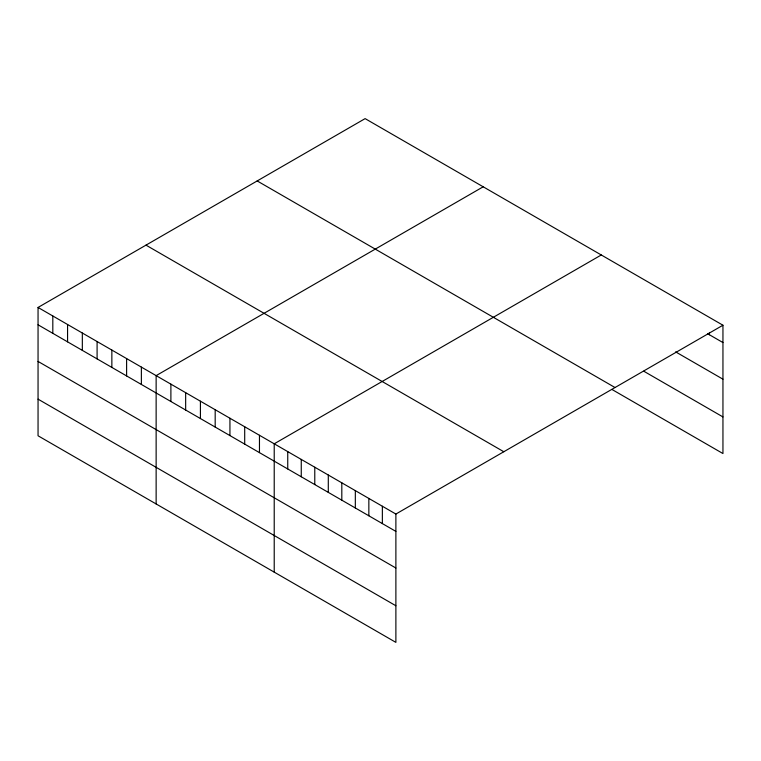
<?xml version="1.0" encoding="UTF-8"?>
<svg xmlns="http://www.w3.org/2000/svg" width="761" height="761" viewBox="0 0 761 761"><rect width="100%" height="100%" fill="white"/><g stroke="black" fill="none" stroke-linecap="round" stroke-linejoin="round"><path stroke-width="1.14" d="M38.05 307.454L395.882 514.046L395.882 642.379L38.05 435.777L38.05 307.454L365.118 118.621L722.95 325.223L722.95 453.546L611.911 389.432M483.197 186.797L156.138 375.63L156.138 503.953M601.285 254.973L274.217 443.806L274.217 572.129M395.882 514.046L722.95 325.223M707.502 333.651L722.95 342.564M675.635 351.877L722.95 379.187M643.768 371.206L722.95 416.923M257.18 180.937L615.021 387.53M145.979 245.137L503.82 451.739M38.05 324.804L395.882 531.397M38.05 361.427L395.882 568.02M38.05 399.154L395.882 605.756M709.433 332.452L709.433 334.764M382.364 506.246L382.364 523.597M368.847 498.436L368.847 515.787M355.33 490.636L355.33 507.987M341.813 482.826L341.813 500.177M328.295 475.026L328.295 492.377M314.778 467.225L314.778 484.567M301.261 459.416L301.261 476.767M287.744 451.615L287.744 468.957M259.463 435.282L259.463 452.633M244.7 426.759L244.7 444.11M229.936 418.246L229.936 435.587M215.182 409.722L215.182 427.064M200.419 401.199L200.419 418.54M185.655 392.676L185.655 410.027M170.892 384.153L170.892 401.504M141.375 367.106L141.375 384.457M126.611 358.583L126.611 375.934M111.857 350.07L111.857 367.411M97.094 341.546L97.094 358.888M82.331 333.023L82.331 350.364M67.567 324.5L67.567 341.851M52.813 315.977L52.813 333.328"/></g></svg>
